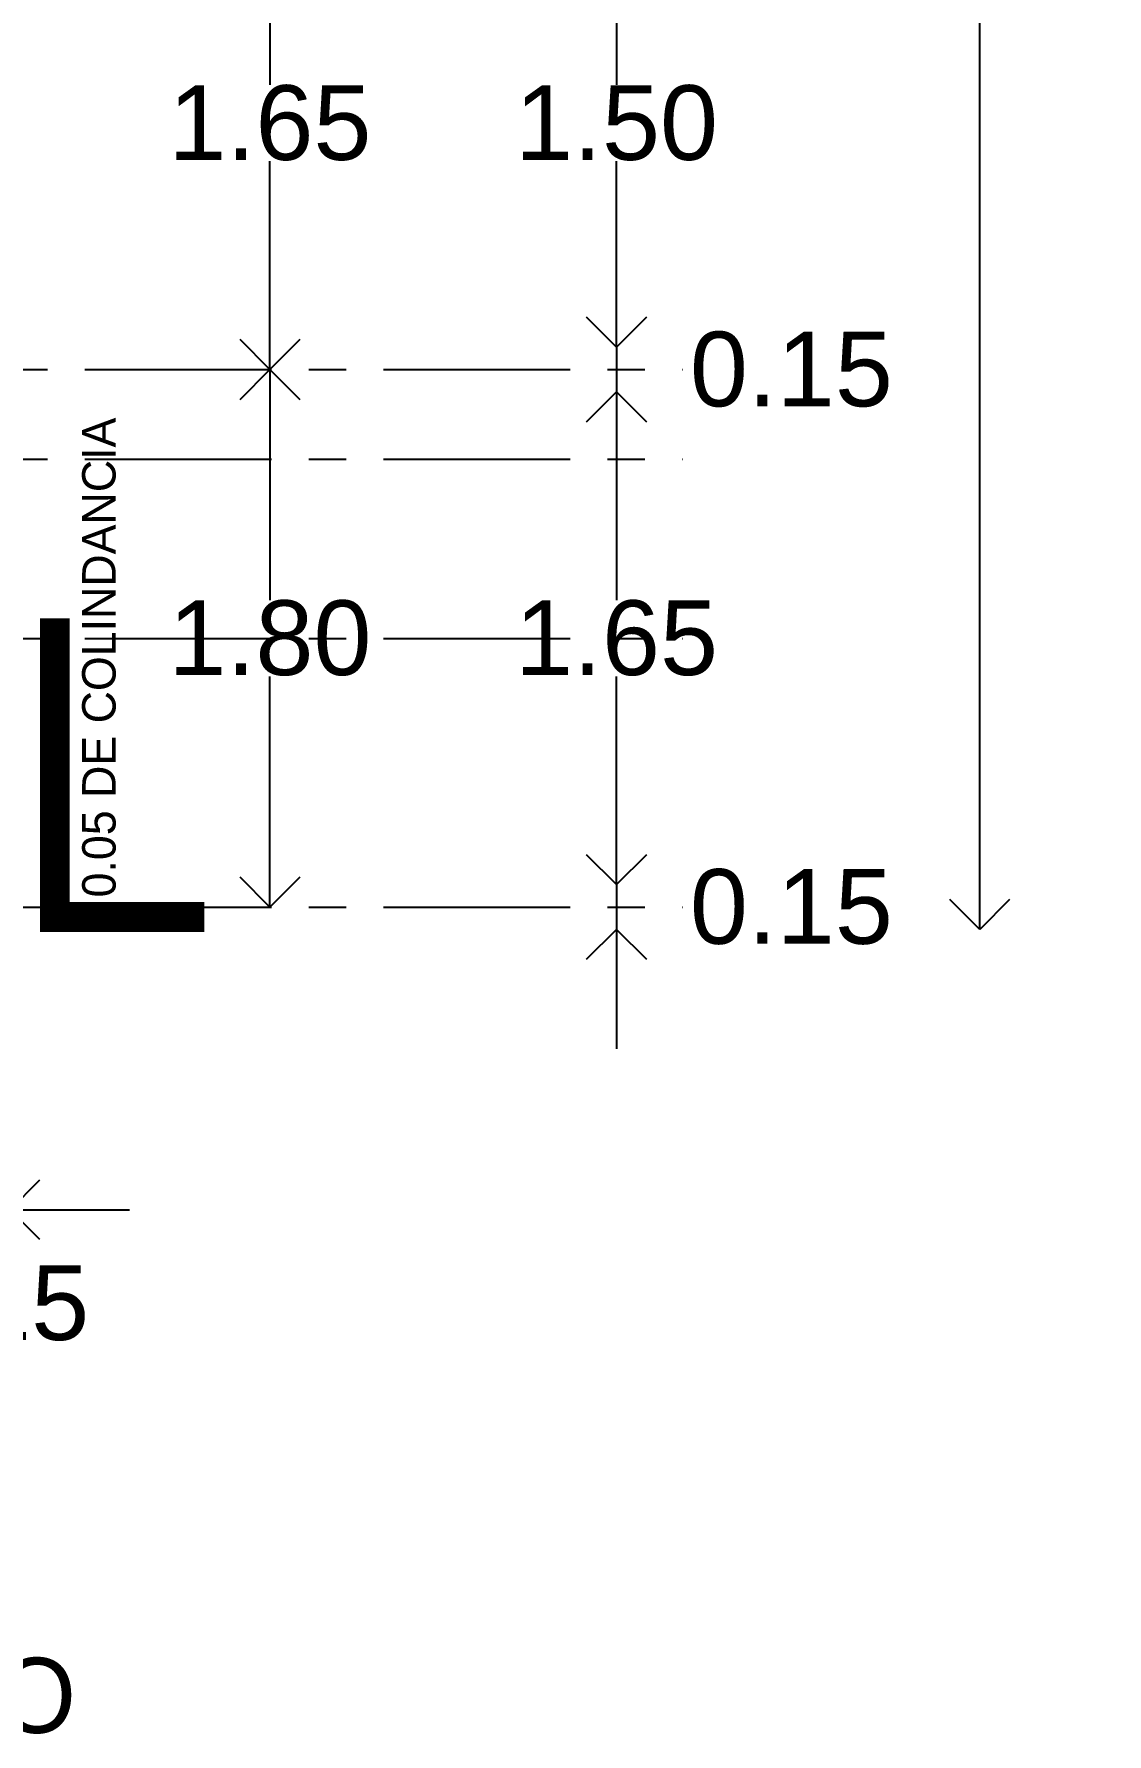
# Model space of a CAD drawing. Header units: metres. Extents: x -58 to 722, y -1100 to 345.
# Drawn here: x 43.64 to 47.24, y -496.88 to -491.19 of the extents above; entities that cross this region are included whole.
import ezdxf

# ---------------------------------------------------------------- set-up
doc = ezdxf.new("R2010")
doc.units = ezdxf.units.M
doc.header["$MEASUREMENT"] = 0
doc.linetypes.add('CENTER2', pattern=[1.125, 0.75, -0.125, 0.125, -0.125])
doc.linetypes.add('CENTERX2', pattern=[4, 2.5, -0.5, 0.5, -0.5])
doc.layers.get('0').update_dxf_attribs({"color": 255})
doc.layers.get('DEFPOINTS').update_dxf_attribs({"color": 250})
for name, color, linetype in [('FSR_ARQ_001TERRENO', 8, 'Continuous'), ('FSR_ARQ_014TEXTOS', 142, 'Continuous'), ('FSR_ARQ_015COTAS', 125, 'Continuous'), ('FSR_ARQ_016EJES', 135, 'CENTER2')]:
    doc.layers.add(name, color=color, linetype=linetype)
doc.styles.add('ESPACIOS', font='GOTHIC.TTF')
doc.styles.add('style1', font='arial.ttf')
doc.dimstyles.new('PP_PACO', dxfattribs={"dimtxt": 0.18, "dimasz": 0.075, "dimexe": 0.075, "dimexo": 0, "dimgap": 0, "dimtad": 0, "dimtih": 1, "dimtoh": 1, "dimzin": 1, "dimdsep": 46, "dimtxsty": 'style1', "dimcen": 0.15, "dimse1": 1, "dimse2": 1, "dimclrd": 256, "dimclre": 256, "dimadec": 0, "dimazin": 0, "dimtfac": 1, "dimtmove": 0, "dimatfit": 3, "dimfxl": 0.075, "dimarcsym": 0})

# ---------------------------------------------------------------- blocks, each defined once
blk = doc.blocks.new('_Open90')
at = {"color": 0, "linetype": 'ByBlock', "lineweight": -2}
for p, q in [((-0.5, 0.5), (0, 0)), ((0, 0), (-1, 0)), ((0, 0), (-0.5, -0.5))]:
    blk.add_line(p, q, dxfattribs=at)
blk = doc.blocks.new('*D422')
at = {"layer": 'DEFPOINTS', "color": 0, "ltscale": 0.005, "transparency": 16777216}
for p in [(43.5641633215168, -494.8699729738911), (43.41416332151675, -494.918271007385), (43.5641633215168, -495.1246422196185)]:
    blk.add_point(p, dxfattribs=at)
at = {"layer": 'FSR_ARQ_015COTAS', "lineweight": -2, "ltscale": 0.005, "transparency": 16777216}
for p, q in [((43.21416332151675, -495.1246422196185), (43.01416332151675, -495.1246422196185)), ((43.41416332151675, -495.1246422196185), (43.5641633215168, -495.1246422196185)), ((43.7641633215168, -495.1246422196185), (43.9641633215168, -495.1246422196185))]:
    blk.add_line(p, q, dxfattribs=at)
at = {"layer": 'FSR_ARQ_015COTAS', "lineweight": -2, "ltscale": 0.005, "transparency": 16777216, "xscale": 0.2, "yscale": 0.2, "zscale": 0.2}
blk.add_blockref('_Open90', (43.41416332151675, -495.1246422196185), dxfattribs=at)
at = {"layer": 'FSR_ARQ_015COTAS', "lineweight": -2, "ltscale": 0.005, "transparency": 16777216, "xscale": 0.2, "yscale": 0.2, "zscale": 0.2, "rotation": 180}
blk.add_blockref('_Open90', (43.5641633215168, -495.1246422196185), dxfattribs=at)
at = {"layer": 'FSR_ARQ_015COTAS', "color": 0, "ltscale": 0.005, "transparency": 16777216, "insert": (43.48916332151698, -495.4376259851775), "char_height": 0.25, "attachment_point": 5, "style": 'style1'}
blk.add_mtext('0.15', dxfattribs=at)
blk = doc.blocks.new('*D435')
at = {"layer": 'DEFPOINTS', "color": 0, "ltscale": 0.005, "transparency": 16777216}
for p in [(44.09343509469058, -490.6615484220989), (44.15461893175929, -492.311548422099), (44.43430521449345, -492.311548422099)]:
    blk.add_point(p, dxfattribs=at)
at = {"layer": 'FSR_ARQ_015COTAS', "lineweight": -2, "ltscale": 0.005, "transparency": 16777216}
for p, q in [((44.43430521449345, -490.8615484220989), (44.43430521449345, -491.3589051751686)), ((44.43430521449345, -492.111548422099), (44.43430521449345, -491.6141916690294))]:
    blk.add_line(p, q, dxfattribs=at)
at = {"layer": 'FSR_ARQ_015COTAS', "lineweight": -2, "ltscale": 0.005, "transparency": 16777216, "xscale": 0.2, "yscale": 0.2, "zscale": 0.2}
for p, rotation in [((44.43430521449345, -490.6615484220989), 90), ((44.43430521449345, -492.311548422099), 270)]:
    blk.add_blockref('_Open90', p, dxfattribs=dict(at, rotation=rotation))
at = {"layer": 'FSR_ARQ_015COTAS', "color": 0, "ltscale": 0.005, "transparency": 16777216, "insert": (44.43430521449331, -491.4865484220988), "char_height": 0.25, "attachment_point": 5, "style": 'style1'}
blk.add_mtext('1.65', dxfattribs=at)
blk = doc.blocks.new('*D436')
at = {"layer": 'DEFPOINTS', "color": 0, "ltscale": 0.005, "transparency": 16777216}
for p in [(44.15461893175929, -492.311548422099), (43.82294602958333, -494.1110490120492), (44.43430521449348, -494.1110490120492)]:
    blk.add_point(p, dxfattribs=at)
at = {"layer": 'FSR_ARQ_015COTAS', "lineweight": -2, "ltscale": 0.005, "transparency": 16777216}
for p, q in [((44.43430521449348, -492.5115484220989), (44.43430521449348, -493.0836554701437)), ((44.43430521449348, -493.9110490120492), (44.43430521449348, -493.3389419640045))]:
    blk.add_line(p, q, dxfattribs=at)
at = {"layer": 'FSR_ARQ_015COTAS', "lineweight": -2, "ltscale": 0.005, "transparency": 16777216, "xscale": 0.2, "yscale": 0.2, "zscale": 0.2}
for p, rotation in [((44.43430521449348, -492.311548422099), 90), ((44.43430521449348, -494.1110490120492), 270)]:
    blk.add_blockref('_Open90', p, dxfattribs=dict(at, rotation=rotation))
at = {"layer": 'FSR_ARQ_015COTAS', "color": 0, "ltscale": 0.005, "transparency": 16777216, "insert": (44.43430521449334, -493.211298717074), "char_height": 0.25, "attachment_point": 5, "style": 'style1'}
blk.add_mtext('1.80', dxfattribs=at)
blk = doc.blocks.new('*D444')
at = {"layer": 'DEFPOINTS', "color": 0, "ltscale": 0.005, "transparency": 16777216}
for p in [(44.05929767824632, -490.7365484220989), (44.05929767824614, -492.236548422099), (45.59478853858074, -492.236548422099)]:
    blk.add_point(p, dxfattribs=at)
at = {"layer": 'FSR_ARQ_015COTAS', "lineweight": -2, "ltscale": 0.005, "transparency": 16777216}
for p, q in [((45.59478853858074, -490.9365484220989), (45.59478853858074, -491.3589051751686)), ((45.59478853858074, -492.036548422099), (45.59478853858074, -491.6141916690294))]:
    blk.add_line(p, q, dxfattribs=at)
at = {"layer": 'FSR_ARQ_015COTAS', "lineweight": -2, "ltscale": 0.005, "transparency": 16777216, "xscale": 0.2, "yscale": 0.2, "zscale": 0.2}
for p, rotation in [((45.59478853858074, -490.7365484220989), 90), ((45.59478853858074, -492.236548422099), 270)]:
    blk.add_blockref('_Open90', p, dxfattribs=dict(at, rotation=rotation))
at = {"layer": 'FSR_ARQ_015COTAS', "color": 0, "ltscale": 0.005, "transparency": 16777216, "insert": (45.5947885385806, -491.4865484220988), "char_height": 0.25, "attachment_point": 5, "style": 'style1'}
blk.add_mtext('1.50', dxfattribs=at)
blk = doc.blocks.new('*D445')
at = {"layer": 'DEFPOINTS', "color": 0, "ltscale": 0.005, "transparency": 16777216}
for p in [(44.05929767824614, -492.236548422099), (44.05929767824612, -492.3865484220989), (45.59478853858077, -492.3865484220989)]:
    blk.add_point(p, dxfattribs=at)
at = {"layer": 'FSR_ARQ_015COTAS', "lineweight": -2, "ltscale": 0.005, "transparency": 16777216}
for p, q in [((45.59478853858077, -492.036548422099), (45.59478853858077, -491.836548422099)), ((45.59478853858077, -492.236548422099), (45.59478853858077, -492.3865484220989)), ((45.59478853858077, -492.5865484220989), (45.59478853858077, -492.7865484220989))]:
    blk.add_line(p, q, dxfattribs=at)
at = {"layer": 'FSR_ARQ_015COTAS', "lineweight": -2, "ltscale": 0.005, "transparency": 16777216, "xscale": 0.2, "yscale": 0.2, "zscale": 0.2}
for p, rotation in [((45.59478853858077, -492.236548422099), 270), ((45.59478853858077, -492.3865484220989), 90)]:
    blk.add_blockref('_Open90', p, dxfattribs=dict(at, rotation=rotation))
at = {"layer": 'FSR_ARQ_015COTAS', "color": 0, "ltscale": 0.005, "transparency": 16777216, "insert": (46.18036152630232, -492.3115484220988), "char_height": 0.25, "attachment_point": 5, "style": 'style1'}
blk.add_mtext('0.15', dxfattribs=at)
blk = doc.blocks.new('*D446')
at = {"layer": 'DEFPOINTS', "color": 0, "ltscale": 0.005, "transparency": 16777216}
for p in [(44.05929767824612, -492.3865484220989), (44.05929767824593, -494.0360490120492), (45.5947885385808, -494.0360490120492)]:
    blk.add_point(p, dxfattribs=at)
at = {"layer": 'FSR_ARQ_015COTAS', "lineweight": -2, "ltscale": 0.005, "transparency": 16777216}
for p, q in [((45.5947885385808, -492.5865484220989), (45.5947885385808, -493.0836554701437)), ((45.5947885385808, -493.8360490120492), (45.5947885385808, -493.3389419640045))]:
    blk.add_line(p, q, dxfattribs=at)
at = {"layer": 'FSR_ARQ_015COTAS', "lineweight": -2, "ltscale": 0.005, "transparency": 16777216, "xscale": 0.2, "yscale": 0.2, "zscale": 0.2}
for p, rotation in [((45.5947885385808, -492.3865484220989), 90), ((45.5947885385808, -494.0360490120492), 270)]:
    blk.add_blockref('_Open90', p, dxfattribs=dict(at, rotation=rotation))
at = {"layer": 'FSR_ARQ_015COTAS', "color": 0, "ltscale": 0.005, "transparency": 16777216, "insert": (45.59478853858066, -493.211298717074), "char_height": 0.25, "attachment_point": 5, "style": 'style1'}
blk.add_mtext('1.65', dxfattribs=at)
blk = doc.blocks.new('*D447')
at = {"layer": 'DEFPOINTS', "color": 0, "ltscale": 0.005, "transparency": 16777216}
for p in [(44.05929767824593, -494.0360490120492), (44.20929767824597, -494.1860490120492), (45.59478853858083, -494.1860490120492)]:
    blk.add_point(p, dxfattribs=at)
at = {"layer": 'FSR_ARQ_015COTAS', "lineweight": -2, "ltscale": 0.005, "transparency": 16777216}
for p, q in [((45.59478853858083, -493.8360490120492), (45.59478853858083, -493.6360490120492)), ((45.59478853858083, -494.0360490120492), (45.59478853858083, -494.1860490120492)), ((45.59478853858083, -494.3860490120492), (45.59478853858083, -494.5860490120492))]:
    blk.add_line(p, q, dxfattribs=at)
at = {"layer": 'FSR_ARQ_015COTAS', "lineweight": -2, "ltscale": 0.005, "transparency": 16777216, "xscale": 0.2, "yscale": 0.2, "zscale": 0.2}
for p, rotation in [((45.59478853858083, -494.0360490120492), 270), ((45.59478853858083, -494.1860490120492), 90)]:
    blk.add_blockref('_Open90', p, dxfattribs=dict(at, rotation=rotation))
at = {"layer": 'FSR_ARQ_015COTAS', "color": 0, "ltscale": 0.005, "transparency": 16777216, "insert": (46.18036152630238, -494.1110490120491), "char_height": 0.25, "attachment_point": 5, "style": 'style1'}
blk.add_mtext('0.15', dxfattribs=at)
blk = doc.blocks.new('*D448')
at = {"layer": 'DEFPOINTS', "color": 0, "ltscale": 0.005, "transparency": 16777216}
for p in [(43.74104598389978, -479.1860490120491), (43.74104598389978, -494.1860490120491), (46.81119204434955, -494.1860490120491)]:
    blk.add_point(p, dxfattribs=at)
at = {"layer": 'FSR_ARQ_015COTAS', "lineweight": -2, "ltscale": 0.005, "transparency": 16777216}
for p, q in [((46.81119204434955, -479.3860490120491), (46.81119204434955, -486.5584057651187)), ((46.81119204434955, -493.9860490120491), (46.81119204434955, -486.8136922589795))]:
    blk.add_line(p, q, dxfattribs=at)
at = {"layer": 'FSR_ARQ_015COTAS', "lineweight": -2, "ltscale": 0.005, "transparency": 16777216, "xscale": 0.2, "yscale": 0.2, "zscale": 0.2}
for p, rotation in [((46.81119204434955, -479.1860490120491), 90), ((46.81119204434955, -494.1860490120491), 270)]:
    blk.add_blockref('_Open90', p, dxfattribs=dict(at, rotation=rotation))
at = {"layer": 'FSR_ARQ_015COTAS', "color": 0, "ltscale": 0.005, "transparency": 16777216, "insert": (46.81119204434941, -486.686049012049), "char_height": 0.25, "attachment_point": 5, "style": 'style1'}
blk.add_mtext('15.00', dxfattribs=at)

msp = doc.modelspace()

# ---------------------------------------------------------------- linework, layer by layer
at = {"layer": 'FSR_ARQ_001TERRENO', "const_width": 0.1}
msp.add_lwpolyline([(43.71416332151702, -493.1448295264468), (43.71416332151702, -494.1448295264468), (44.21416332151702, -494.1448295264468)], dxfattribs=at)
at = {"layer": 'FSR_ARQ_016EJES', "linetype": 'CENTERX2', "ltscale": 0.25}
for p, q in [((31.81475545547994, -492.3115484220987), (45.81517907023874, -492.3115484220987)), ((31.81475545547994, -492.6115484220977), (45.81517907023874, -492.6115484220977)), ((31.81475545547994, -493.2115484220977), (45.81517907023874, -493.2115484220977)), ((31.81475545547994, -494.111049012049), (45.81517907023874, -494.111049012049))]:
    msp.add_line(p, q, dxfattribs=at)

# ---------------------------------------------------------------- texts
at = {"layer": 'FSR_ARQ_014TEXTOS', "insert": (43.91904268738173, -494.0790168500575), "char_height": 0.112, "attachment_point": 7, "rotation": 90, "style": 'ESPACIOS'}
msp.add_mtext_dynamic_manual_height_columns('0.05 DE COLINDANCIA', width=3.095153236270835, gutter_width=0.5249999999999999, heights=[0], dxfattribs=at)
at = {"layer": 'FSR_ARQ_014TEXTOS', "insert": (38.95754953446901, -496.6246790525499), "char_height": 0.2516014826016717, "attachment_point": 1, "style": 'ESPACIOS'}
msp.add_mtext_dynamic_manual_height_columns('\\pxi4.69699;PLANTA SEMISOTANO', width=4.909641062199326, gutter_width=0.3019217791220061, heights=[0], dxfattribs=at)

# ---------------------------------------------------------------- dimensions: what is measured, and where the dimension line sits
at = {"layer": 'FSR_ARQ_015COTAS', "ltscale": 0.005}
for base, p1, p2, picture, middle in [((46.81119204434955, -494.1860490120491), (43.74104598389977, -479.1860490120489), (43.74104598389977, -494.1860490120489), '*D448', (46.81119204434941, -486.686049012049)), ((44.43430521449345, -492.311548422099), (44.09343509469056, -490.6615484220987), (44.15461893175928, -492.3115484220987), '*D435', (44.43430521449331, -491.4865484220988)), ((45.59478853858074, -492.236548422099), (44.05929767824631, -490.7365484220987), (44.05929767824612, -492.2365484220987), '*D444', (45.5947885385806, -491.4865484220988)), ((45.59478853858077, -492.3865484220989), (44.05929767824612, -492.2365484220987), (44.05929767824611, -492.3865484220987), '*D445', (46.18036152630232, -492.3115484220988)), ((44.43430521449348, -494.1110490120492), (44.15461893175928, -492.3115484220987), (43.82294602958332, -494.111049012049), '*D436', (44.43430521449334, -493.211298717074)), ((45.5947885385808, -494.0360490120492), (44.05929767824611, -492.3865484220987), (44.05929767824591, -494.036049012049), '*D446', (45.59478853858066, -493.211298717074)), ((45.59478853858083, -494.1860490120492), (44.05929767824591, -494.036049012049), (44.20929767824596, -494.186049012049), '*D447', (46.18036152630238, -494.1110490120491))]:
    dim = msp.add_linear_dim(base=base, p1=p1, p2=p2, angle=90, dimstyle='PP_PACO', override={"dimtxt": 0.25, "dimasz": 0.2, "dimblk1": 'Open90', "dimblk2": 'Open90', "dimsah": 1, "dimtmove": 2, "dimfxlon": 1}, dxfattribs=at)
    dim.commit()
    dim.dimension.update_dxf_attribs({"geometry": picture, "text_midpoint": middle})
dim = msp.add_linear_dim(base=(43.5641633215168, -495.1246422196185), p1=(43.41416332151675, -494.918271007385), p2=(43.5641633215168, -494.8699729738911), dimstyle='PP_PACO', override={"dimtxt": 0.25, "dimasz": 0.2, "dimblk1": 'Open90', "dimblk2": 'Open90', "dimsah": 1, "dimtmove": 2, "dimfxlon": 1}, dxfattribs=at)
dim.commit()
dim.dimension.update_dxf_attribs({"geometry": '*D422', "text_midpoint": (43.48916332151698, -495.4376259851775), "dimtype": 160})

doc.saveas('drawing.dxf')
